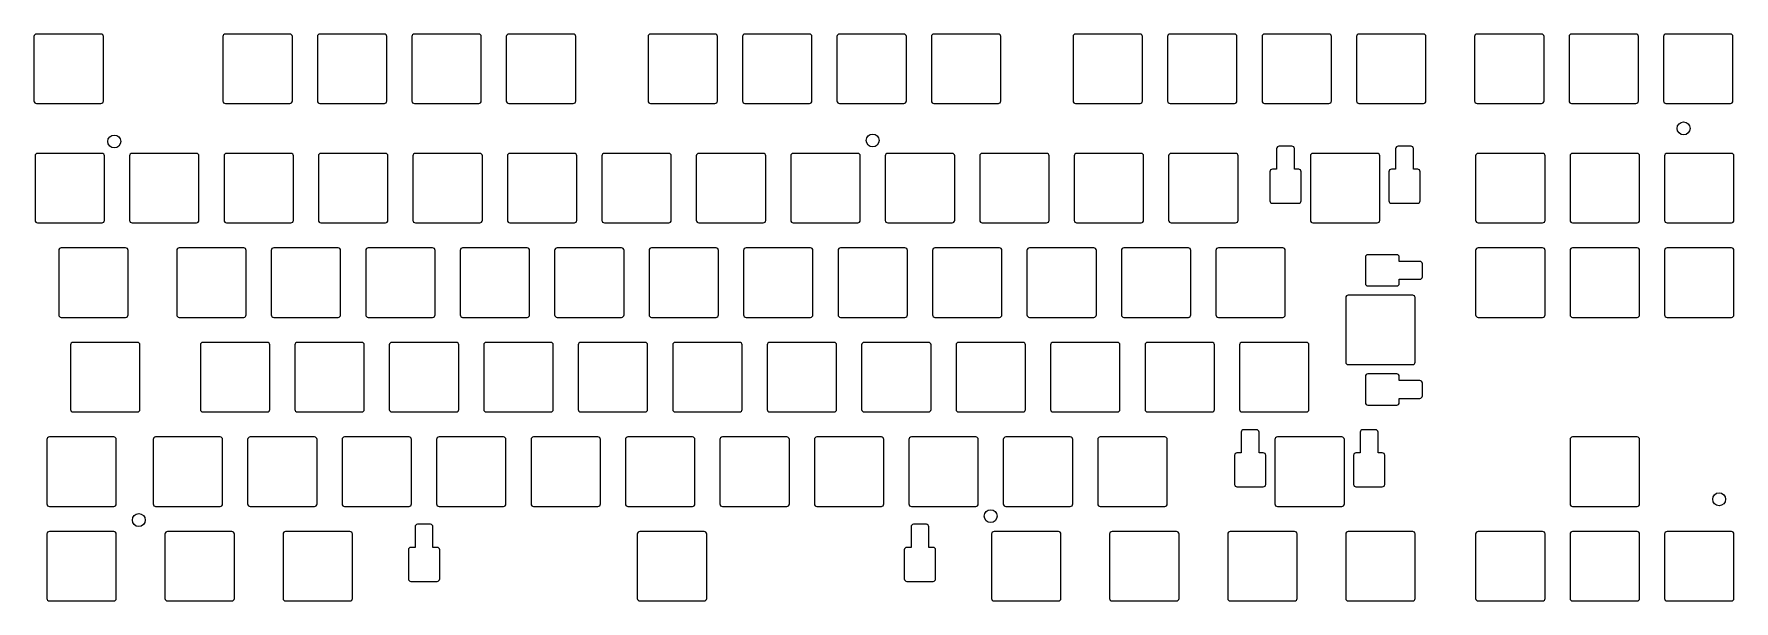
# Model space of a CAD drawing. Extents: x 35 to 378, y -236 to -122.
import ezdxf

# ---------------------------------------------------------------- set-up
doc = ezdxf.new("R2010")
doc.units = 0
doc.layers.add('BLACK', color=7, linetype='CONTINUOUS')

msp = doc.modelspace()

# ---------------------------------------------------------------- linework, layer by layer
at = {"layer": 'BLACK', "linetype": 'CONTINUOUS'}
for p, q in [((35.4863, -122.752), (35.4863, -135.752)), ((48.9863, -122.252), (35.9863, -122.252)), ((49.4863, -135.752), (49.4863, -122.752)), ((73.5863, -122.752), (73.5863, -135.752)), ((87.0863, -122.252), (74.0863, -122.252)), ((87.5863, -135.752), (87.5863, -122.752)), ((92.6363, -122.752), (92.6363, -135.752)), ((106.136, -122.252), (93.1363, -122.252)), ((106.636, -135.752), (106.636, -122.752)), ((111.686, -122.752), (111.686, -135.752)), ((125.186, -122.252), (112.186, -122.252)), ((125.686, -135.752), (125.686, -122.752)), ((130.736, -122.752), (130.736, -135.752)), ((144.236, -122.252), (131.236, -122.252)), ((144.736, -135.752), (144.736, -122.752)), ((159.311, -122.752), (159.311, -135.752)), ((172.811, -122.252), (159.811, -122.252)), ((173.311, -135.752), (173.311, -122.752)), ((178.361, -122.752), (178.361, -135.752)), ((191.861, -122.252), (178.861, -122.252)), ((192.361, -135.752), (192.361, -122.752)), ((197.411, -122.752), (197.411, -135.752)), ((210.911, -122.252), (197.911, -122.252)), ((211.411, -135.752), (211.411, -122.752)), ((216.461, -122.752), (216.461, -135.752)), ((229.961, -122.252), (216.961, -122.252)), ((230.461, -135.752), (230.461, -122.752)), ((245.036, -122.752), (245.036, -135.752)), ((258.536, -122.252), (245.536, -122.252)), ((259.036, -135.752), (259.036, -122.752)), ((264.086, -122.752), (264.086, -135.752)), ((277.586, -122.252), (264.586, -122.252)), ((278.086, -135.752), (278.086, -122.752)), ((283.136, -122.752), (283.136, -135.752)), ((296.636, -122.252), (283.636, -122.252)), ((297.136, -135.752), (297.136, -122.752)), ((302.186, -122.752), (302.186, -135.752)), ((315.686, -122.252), (302.686, -122.252)), ((316.186, -135.752), (316.186, -122.752)), ((325.999, -122.752), (325.999, -135.752)), ((339.499, -122.252), (326.499, -122.252)), ((339.999, -135.752), (339.999, -122.752)), ((345.049, -122.752), (345.049, -135.752)), ((358.549, -122.252), (345.549, -122.252)), ((359.049, -135.752), (359.049, -122.752)), ((364.099, -122.752), (364.099, -135.752)), ((377.599, -122.252), (364.599, -122.252)), ((378.099, -135.752), (378.099, -122.752)), ((35.9863, -136.252), (48.9863, -136.252)), ((74.0863, -136.252), (87.0863, -136.252)), ((93.1363, -136.252), (106.136, -136.252)), ((112.186, -136.252), (125.186, -136.252)), ((131.236, -136.252), (144.236, -136.252)), ((159.811, -136.252), (172.811, -136.252)), ((178.861, -136.252), (191.861, -136.252)), ((197.911, -136.252), (210.911, -136.252)), ((216.961, -136.252), (229.961, -136.252)), ((245.536, -136.252), (258.536, -136.252)), ((264.586, -136.252), (277.586, -136.252)), ((283.636, -136.252), (296.636, -136.252)), ((302.686, -136.252), (315.686, -136.252)), ((326.499, -136.252), (339.499, -136.252)), ((345.549, -136.252), (358.549, -136.252)), ((364.599, -136.252), (377.599, -136.252)), ((35.7027, -146.798), (35.7027, -159.798)), ((49.2027, -146.298), (36.2027, -146.298)), ((49.7027, -159.798), (49.7027, -146.798)), ((54.7527, -146.798), (54.7527, -159.798)), ((68.2527, -146.298), (55.2527, -146.298)), ((68.7527, -159.798), (68.7527, -146.798)), ((73.8027, -146.798), (73.8027, -159.798)), ((87.3027, -146.298), (74.3027, -146.298)), ((87.8027, -159.798), (87.8027, -146.798)), ((92.8527, -146.798), (92.8527, -159.798)), ((106.353, -146.298), (93.3527, -146.298)), ((106.853, -159.798), (106.853, -146.798)), ((111.903, -146.798), (111.903, -159.798)), ((125.403, -146.298), (112.403, -146.298)), ((125.903, -159.798), (125.903, -146.798)), ((130.953, -146.798), (130.953, -159.798)), ((144.453, -146.298), (131.453, -146.298)), ((144.953, -159.798), (144.953, -146.798)), ((150.003, -146.798), (150.003, -159.798)), ((163.503, -146.298), (150.503, -146.298)), ((164.003, -159.798), (164.003, -146.798)), ((169.053, -146.798), (169.053, -159.798)), ((182.553, -146.298), (169.553, -146.298)), ((183.053, -159.798), (183.053, -146.798)), ((188.103, -146.798), (188.103, -159.798)), ((201.603, -146.298), (188.603, -146.298)), ((202.103, -159.798), (202.103, -146.798)), ((207.153, -146.798), (207.153, -159.798)), ((220.653, -146.298), (207.653, -146.298)), ((221.153, -159.798), (221.153, -146.798)), ((226.203, -146.798), (226.203, -159.798)), ((239.703, -146.298), (226.703, -146.298)), ((240.203, -159.798), (240.203, -146.798)), ((245.253, -146.798), (245.253, -159.798)), ((258.753, -146.298), (245.753, -146.298)), ((259.253, -159.798), (259.253, -146.798)), ((264.303, -146.798), (264.303, -159.798)), ((277.803, -146.298), (264.803, -146.298)), ((278.303, -159.798), (278.303, -146.798)), ((286.078, -145.348), (286.078, -149.498)), ((289.178, -144.848), (286.578, -144.848)), ((289.678, -149.498), (289.678, -145.348)), ((292.878, -146.798), (292.878, -159.798)), ((306.378, -146.298), (293.378, -146.298)), ((306.878, -159.798), (306.878, -146.798)), ((310.078, -145.348), (310.078, -149.498)), ((313.178, -144.848), (310.578, -144.848)), ((313.678, -149.498), (313.678, -145.348)), ((326.215, -146.798), (326.215, -159.798)), ((339.715, -146.298), (326.715, -146.298)), ((340.215, -159.798), (340.215, -146.798)), ((345.265, -146.798), (345.265, -159.798)), ((358.765, -146.298), (345.765, -146.298)), ((359.265, -159.798), (359.265, -146.798)), ((364.315, -146.798), (364.315, -159.798)), ((377.815, -146.298), (364.815, -146.298)), ((378.315, -159.798), (378.315, -146.798)), ((284.728, -149.998), (284.728, -155.848)), ((286.078, -149.498), (285.228, -149.498)), ((290.528, -149.498), (289.678, -149.498)), ((291.028, -155.848), (291.028, -149.998)), ((308.728, -149.998), (308.728, -155.848)), ((310.078, -149.498), (309.228, -149.498)), ((314.528, -149.498), (313.678, -149.498)), ((315.028, -155.848), (315.028, -149.998)), ((285.228, -156.348), (290.528, -156.348)), ((309.228, -156.348), (314.528, -156.348)), ((36.2027, -160.298), (49.2027, -160.298)), ((55.2527, -160.298), (68.2527, -160.298)), ((74.3027, -160.298), (87.3027, -160.298)), ((93.3527, -160.298), (106.353, -160.298)), ((112.403, -160.298), (125.403, -160.298)), ((131.453, -160.298), (144.453, -160.298)), ((150.503, -160.298), (163.503, -160.298)), ((169.553, -160.298), (182.553, -160.298)), ((188.603, -160.298), (201.603, -160.298)), ((207.653, -160.298), (220.653, -160.298)), ((226.703, -160.298), (239.703, -160.298)), ((245.753, -160.298), (258.753, -160.298)), ((264.803, -160.298), (277.803, -160.298)), ((293.378, -160.298), (306.378, -160.298)), ((326.715, -160.298), (339.715, -160.298)), ((345.765, -160.298), (358.765, -160.298)), ((364.815, -160.298), (377.815, -160.298)), ((40.4652, -165.848), (40.4652, -178.848)), ((53.9652, -165.348), (40.9652, -165.348)), ((54.4652, -178.848), (54.4652, -165.848)), ((64.2777, -165.848), (64.2777, -178.848)), ((77.7777, -165.348), (64.7777, -165.348)), ((78.2777, -178.848), (78.2777, -165.848)), ((83.3277, -165.848), (83.3277, -178.848)), ((96.8277, -165.348), (83.8277, -165.348)), ((97.3277, -178.848), (97.3277, -165.848)), ((102.378, -165.848), (102.378, -178.848)), ((115.878, -165.348), (102.878, -165.348)), ((116.378, -178.848), (116.378, -165.848)), ((121.428, -165.848), (121.428, -178.848)), ((134.928, -165.348), (121.928, -165.348)), ((135.428, -178.848), (135.428, -165.848)), ((140.478, -165.848), (140.478, -178.848)), ((153.978, -165.348), (140.978, -165.348)), ((154.478, -178.848), (154.478, -165.848)), ((159.528, -165.848), (159.528, -178.848)), ((173.028, -165.348), (160.028, -165.348)), ((173.528, -178.848), (173.528, -165.848)), ((178.578, -165.848), (178.578, -178.848)), ((192.078, -165.348), (179.078, -165.348)), ((192.578, -178.848), (192.578, -165.848)), ((197.628, -165.848), (197.628, -178.848)), ((211.128, -165.348), (198.128, -165.348)), ((211.628, -178.848), (211.628, -165.848)), ((216.678, -165.848), (216.678, -178.848)), ((230.178, -165.348), (217.178, -165.348)), ((230.678, -178.848), (230.678, -165.848)), ((235.728, -165.848), (235.728, -178.848)), ((249.228, -165.348), (236.228, -165.348)), ((249.728, -178.848), (249.728, -165.848)), ((254.778, -165.848), (254.778, -178.848)), ((268.278, -165.348), (255.278, -165.348)), ((268.778, -178.848), (268.778, -165.848)), ((273.828, -165.848), (273.828, -178.848)), ((287.328, -165.348), (274.328, -165.348)), ((287.828, -178.848), (287.828, -165.848)), ((303.971, -167.223), (303.971, -172.523)), ((310.321, -166.723), (304.471, -166.723)), ((310.821, -168.073), (310.821, -167.223)), ((326.215, -165.848), (326.215, -178.848)), ((339.715, -165.348), (326.715, -165.348)), ((340.215, -178.848), (340.215, -165.848)), ((345.265, -165.848), (345.265, -178.848)), ((358.765, -165.348), (345.765, -165.348)), ((359.265, -178.848), (359.265, -165.848)), ((364.315, -165.848), (364.315, -178.848)), ((377.815, -165.348), (364.815, -165.348)), ((378.315, -178.848), (378.315, -165.848)), ((314.971, -168.073), (310.821, -168.073)), ((315.471, -171.173), (315.471, -168.573)), ((304.471, -173.023), (310.321, -173.023)), ((310.821, -172.523), (310.821, -171.673)), ((310.821, -171.673), (314.971, -171.673)), ((300.021, -175.373), (300.021, -188.373)), ((313.521, -174.873), (300.521, -174.873)), ((314.021, -188.373), (314.021, -175.373)), ((40.9652, -179.348), (53.9652, -179.348)), ((64.7777, -179.348), (77.7777, -179.348)), ((83.8277, -179.348), (96.8277, -179.348)), ((102.878, -179.348), (115.878, -179.348)), ((121.928, -179.348), (134.928, -179.348)), ((140.978, -179.348), (153.978, -179.348)), ((160.028, -179.348), (173.028, -179.348)), ((179.078, -179.348), (192.078, -179.348)), ((198.128, -179.348), (211.128, -179.348)), ((217.178, -179.348), (230.178, -179.348)), ((236.228, -179.348), (249.228, -179.348)), ((255.278, -179.348), (268.278, -179.348)), ((274.328, -179.348), (287.328, -179.348)), ((326.715, -179.348), (339.715, -179.348)), ((345.765, -179.348), (358.765, -179.348)), ((364.815, -179.348), (377.815, -179.348)), ((42.8465, -184.898), (42.8465, -197.898)), ((56.3465, -184.398), (43.3465, -184.398)), ((56.8465, -197.898), (56.8465, -184.898)), ((69.0402, -184.898), (69.0402, -197.898)), ((82.5402, -184.398), (69.5402, -184.398)), ((83.0402, -197.898), (83.0402, -184.898)), ((88.0902, -184.898), (88.0902, -197.898)), ((101.59, -184.398), (88.5902, -184.398)), ((102.09, -197.898), (102.09, -184.898)), ((107.14, -184.898), (107.14, -197.898)), ((120.64, -184.398), (107.64, -184.398)), ((121.14, -197.898), (121.14, -184.898)), ((126.19, -184.898), (126.19, -197.898)), ((139.69, -184.398), (126.69, -184.398)), ((140.19, -197.898), (140.19, -184.898)), ((145.24, -184.898), (145.24, -197.898)), ((158.74, -184.398), (145.74, -184.398)), ((159.24, -197.898), (159.24, -184.898)), ((164.29, -184.898), (164.29, -197.898)), ((177.79, -184.398), (164.79, -184.398)), ((178.29, -197.898), (178.29, -184.898)), ((183.34, -184.898), (183.34, -197.898)), ((196.84, -184.398), (183.84, -184.398)), ((197.34, -197.898), (197.34, -184.898)), ((202.39, -184.898), (202.39, -197.898)), ((215.89, -184.398), (202.89, -184.398)), ((216.39, -197.898), (216.39, -184.898)), ((221.44, -184.898), (221.44, -197.898)), ((234.94, -184.398), (221.94, -184.398)), ((235.44, -197.898), (235.44, -184.898)), ((240.49, -184.898), (240.49, -197.898)), ((253.99, -184.398), (240.99, -184.398)), ((254.49, -197.898), (254.49, -184.898)), ((259.54, -184.898), (259.54, -197.898)), ((273.04, -184.398), (260.04, -184.398)), ((273.54, -197.898), (273.54, -184.898)), ((278.59, -184.898), (278.59, -197.898)), ((292.09, -184.398), (279.09, -184.398)), ((292.59, -197.898), (292.59, -184.898)), ((300.521, -188.873), (313.521, -188.873)), ((303.971, -191.223), (303.971, -196.523)), ((310.321, -190.723), (304.471, -190.723)), ((310.821, -192.073), (310.821, -191.223)), ((314.971, -192.073), (310.821, -192.073)), ((315.471, -195.173), (315.471, -192.573)), ((43.3465, -198.398), (56.3465, -198.398)), ((69.5402, -198.398), (82.5402, -198.398)), ((88.5902, -198.398), (101.59, -198.398)), ((107.64, -198.398), (120.64, -198.398)), ((126.69, -198.398), (139.69, -198.398)), ((145.74, -198.398), (158.74, -198.398)), ((164.79, -198.398), (177.79, -198.398)), ((183.84, -198.398), (196.84, -198.398)), ((202.89, -198.398), (215.89, -198.398)), ((221.94, -198.398), (234.94, -198.398)), ((240.99, -198.398), (253.99, -198.398)), ((260.04, -198.398), (273.04, -198.398)), ((279.09, -198.398), (292.09, -198.398)), ((304.471, -197.023), (310.321, -197.023)), ((310.821, -195.673), (314.971, -195.673)), ((310.821, -196.523), (310.821, -195.673)), ((282.034, -201.998), (279.434, -201.998)), ((306.034, -201.998), (303.434, -201.998)), ((38.084, -203.948), (38.084, -216.948)), ((51.584, -203.448), (38.584, -203.448)), ((52.084, -216.948), (52.084, -203.948)), ((59.5152, -203.948), (59.5152, -216.948)), ((73.0152, -203.448), (60.0152, -203.448)), ((73.5152, -216.948), (73.5152, -203.948)), ((78.5652, -203.948), (78.5652, -216.948)), ((92.0652, -203.448), (79.0652, -203.448)), ((92.5652, -216.948), (92.5652, -203.948)), ((97.6152, -203.948), (97.6152, -216.948)), ((111.115, -203.448), (98.1152, -203.448)), ((111.615, -216.948), (111.615, -203.948)), ((116.665, -203.948), (116.665, -216.948)), ((130.165, -203.448), (117.165, -203.448)), ((130.665, -216.948), (130.665, -203.948)), ((135.715, -203.948), (135.715, -216.948)), ((149.215, -203.448), (136.215, -203.448)), ((149.715, -216.948), (149.715, -203.948)), ((154.765, -203.948), (154.765, -216.948)), ((168.265, -203.448), (155.265, -203.448)), ((168.765, -216.948), (168.765, -203.948)), ((173.815, -203.948), (173.815, -216.948)), ((187.315, -203.448), (174.315, -203.448)), ((187.815, -216.948), (187.815, -203.948)), ((192.865, -203.948), (192.865, -216.948)), ((206.365, -203.448), (193.365, -203.448)), ((206.865, -216.948), (206.865, -203.948)), ((211.915, -203.948), (211.915, -216.948)), ((225.415, -203.448), (212.415, -203.448)), ((225.915, -216.948), (225.915, -203.948)), ((230.965, -203.948), (230.965, -216.948)), ((244.465, -203.448), (231.465, -203.448)), ((244.965, -216.948), (244.965, -203.948)), ((250.015, -203.948), (250.015, -216.948)), ((263.515, -203.448), (250.515, -203.448)), ((264.015, -216.948), (264.015, -203.948)), ((278.934, -202.498), (278.934, -206.648)), ((282.534, -206.648), (282.534, -202.498)), ((285.734, -203.948), (285.734, -216.948)), ((299.234, -203.448), (286.234, -203.448)), ((299.734, -216.948), (299.734, -203.948)), ((302.934, -202.498), (302.934, -206.648)), ((306.534, -206.648), (306.534, -202.498)), ((345.265, -203.948), (345.265, -216.948)), ((358.765, -203.448), (345.765, -203.448)), ((359.265, -216.948), (359.265, -203.948)), ((277.584, -207.148), (277.584, -212.998)), ((278.934, -206.648), (278.084, -206.648)), ((283.384, -206.648), (282.534, -206.648)), ((283.884, -212.998), (283.884, -207.148)), ((301.584, -207.148), (301.584, -212.998)), ((302.934, -206.648), (302.084, -206.648)), ((307.384, -206.648), (306.534, -206.648)), ((307.884, -212.998), (307.884, -207.148)), ((278.084, -213.498), (283.384, -213.498)), ((302.084, -213.498), (307.384, -213.498)), ((38.584, -217.448), (51.584, -217.448)), ((60.0152, -217.448), (73.0152, -217.448)), ((79.0652, -217.448), (92.0652, -217.448)), ((98.1152, -217.448), (111.115, -217.448)), ((117.165, -217.448), (130.165, -217.448)), ((136.215, -217.448), (149.215, -217.448)), ((155.265, -217.448), (168.265, -217.448)), ((174.315, -217.448), (187.315, -217.448)), ((193.365, -217.448), (206.365, -217.448)), ((212.415, -217.448), (225.415, -217.448)), ((231.465, -217.448), (244.465, -217.448)), ((250.515, -217.448), (263.515, -217.448)), ((286.234, -217.448), (299.234, -217.448)), ((345.765, -217.448), (358.765, -217.448)), ((51.584, -222.498), (38.584, -222.498)), ((75.3965, -222.498), (62.3965, -222.498)), ((99.209, -222.498), (86.209, -222.498)), ((112.346, -221.548), (112.346, -225.698)), ((115.446, -221.048), (112.846, -221.048)), ((115.946, -225.698), (115.946, -221.548)), ((170.646, -222.498), (157.646, -222.498)), ((212.346, -221.548), (212.346, -225.698)), ((215.446, -221.048), (212.846, -221.048)), ((215.946, -225.698), (215.946, -221.548)), ((242.084, -222.498), (229.084, -222.498)), ((265.896, -222.498), (252.896, -222.498)), ((289.709, -222.498), (276.709, -222.498)), ((313.521, -222.498), (300.521, -222.498)), ((339.715, -222.498), (326.715, -222.498)), ((358.765, -222.498), (345.765, -222.498)), ((377.815, -222.498), (364.815, -222.498)), ((38.084, -222.998), (38.084, -235.998)), ((52.084, -235.998), (52.084, -222.998)), ((61.8965, -222.998), (61.8965, -235.998)), ((75.8965, -235.998), (75.8965, -222.998)), ((85.709, -222.998), (85.709, -235.998)), ((99.709, -235.998), (99.709, -222.998)), ((110.996, -226.198), (110.996, -232.048)), ((112.346, -225.698), (111.496, -225.698)), ((116.796, -225.698), (115.946, -225.698)), ((117.296, -232.048), (117.296, -226.198)), ((157.146, -222.998), (157.146, -235.998)), ((171.146, -235.998), (171.146, -222.998)), ((210.996, -226.198), (210.996, -232.048)), ((212.346, -225.698), (211.496, -225.698)), ((216.796, -225.698), (215.946, -225.698)), ((217.296, -232.048), (217.296, -226.198)), ((228.584, -222.998), (228.584, -235.998)), ((242.584, -235.998), (242.584, -222.998)), ((252.396, -222.998), (252.396, -235.998)), ((266.396, -235.998), (266.396, -222.998)), ((276.209, -222.998), (276.209, -235.998)), ((290.209, -235.998), (290.209, -222.998)), ((300.021, -222.998), (300.021, -235.998)), ((314.021, -235.998), (314.021, -222.998)), ((326.215, -222.998), (326.215, -235.998)), ((340.215, -235.998), (340.215, -222.998)), ((345.265, -222.998), (345.265, -235.998)), ((359.265, -235.998), (359.265, -222.998)), ((364.315, -222.998), (364.315, -235.998)), ((378.315, -235.998), (378.315, -222.998)), ((111.496, -232.548), (116.796, -232.548)), ((211.496, -232.548), (216.796, -232.548)), ((38.584, -236.498), (51.584, -236.498)), ((62.3965, -236.498), (75.3965, -236.498)), ((86.209, -236.498), (99.209, -236.498)), ((157.646, -236.498), (170.646, -236.498)), ((229.084, -236.498), (242.084, -236.498)), ((252.896, -236.498), (265.896, -236.498)), ((276.709, -236.498), (289.709, -236.498)), ((300.521, -236.498), (313.521, -236.498)), ((326.715, -236.498), (339.715, -236.498)), ((345.765, -236.498), (358.765, -236.498)), ((364.815, -236.498), (377.815, -236.498))]:
    msp.add_line(p, q, dxfattribs=at)
at = {"layer": 'BLACK'}
for centre in [(368.144, -141.277), (51.6688, -143.902), (204.619, -143.702), (375.319, -216.002), (56.6188, -220.202), (228.419, -219.402)]:
    msp.add_circle(centre, 1.3, dxfattribs=at)
for centre, start, end in [((35.9863, -122.752), 90, 180), ((48.9863, -122.752), 0, 90), ((74.0863, -122.752), 90, 180), ((87.0863, -122.752), 0, 90), ((93.1363, -122.752), 90, 180), ((106.136, -122.752), 0, 90), ((112.186, -122.752), 90, 180), ((125.186, -122.752), 0, 90), ((131.236, -122.752), 90, 180), ((144.236, -122.752), 0, 90), ((159.811, -122.752), 90, 180), ((172.811, -122.752), 0, 90), ((178.861, -122.752), 90, 180), ((191.861, -122.752), 0, 90), ((197.911, -122.752), 90, 180), ((210.911, -122.752), 0, 90), ((216.961, -122.752), 90, 180), ((229.961, -122.752), 0, 90), ((245.536, -122.752), 90, 180), ((258.536, -122.752), 0, 90), ((264.586, -122.752), 90, 180), ((277.586, -122.752), 0, 90), ((283.636, -122.752), 90, 180), ((296.636, -122.752), 0, 90), ((302.686, -122.752), 90, 180), ((315.686, -122.752), 0, 90), ((326.499, -122.752), 90, 180), ((339.499, -122.752), 0, 90), ((345.549, -122.752), 90, 180), ((358.549, -122.752), 0, 90), ((364.599, -122.752), 90, 180), ((377.599, -122.752), 0, 90), ((35.9863, -135.752), -180, -90), ((48.9863, -135.752), -90, 0), ((74.0863, -135.752), -180, -90), ((87.0863, -135.752), -90, 0), ((93.1363, -135.752), -180, -90), ((106.136, -135.752), -90, 0), ((112.186, -135.752), -180, -90), ((125.186, -135.752), -90, 0), ((131.236, -135.752), -180, -90), ((144.236, -135.752), -90, 0), ((159.811, -135.752), -180, -90), ((172.811, -135.752), -90, 0), ((178.861, -135.752), -180, -90), ((191.861, -135.752), -90, 0), ((197.911, -135.752), -180, -90), ((210.911, -135.752), -90, 0), ((216.961, -135.752), -180, -90), ((229.961, -135.752), -90, 0), ((245.536, -135.752), -180, -90), ((258.536, -135.752), -90, 0), ((264.586, -135.752), -180, -90), ((277.586, -135.752), -90, 0), ((283.636, -135.752), -180, -90), ((296.636, -135.752), -90, 0), ((302.686, -135.752), -180, -90), ((315.686, -135.752), -90, 0), ((326.499, -135.752), -180, -90), ((339.499, -135.752), -90, 0), ((345.549, -135.752), -180, -90), ((358.549, -135.752), -90, 0), ((364.599, -135.752), -180, -90), ((377.599, -135.752), -90, 0), ((36.2027, -146.798), -270.005, -179.995), ((49.2027, -146.798), -0.005385, 89.9946), ((55.2527, -146.798), -270.005, -179.995), ((68.2527, -146.798), -0.005385, 89.9946), ((74.3027, -146.798), -270.005, -179.995), ((87.3027, -146.798), -0.005385, 89.9946), ((93.3527, -146.798), -270.005, -179.995), ((106.353, -146.798), -0.005385, 89.9946), ((112.403, -146.798), -270.005, -179.995), ((125.403, -146.798), -0.005385, 89.9946), ((131.453, -146.798), -270.005, -179.995), ((144.453, -146.798), -0.005385, 89.9946), ((150.503, -146.798), -270.005, -179.995), ((163.503, -146.798), -0.005385, 89.9946), ((169.553, -146.798), -270.005, -179.995), ((182.553, -146.798), -0.005385, 89.9946), ((188.603, -146.798), -270.005, -179.995), ((201.603, -146.798), -0.005385, 89.9946), ((207.653, -146.798), -270.005, -179.995), ((220.653, -146.798), -0.005385, 89.9946), ((226.703, -146.798), -270.005, -179.995), ((239.703, -146.798), -0.005385, 89.9946), ((245.753, -146.798), -270.005, -179.995), ((258.753, -146.798), -0.005385, 89.9946), ((264.803, -146.798), -270.005, -179.995), ((277.803, -146.798), -0.005385, 89.9946), ((286.578, -145.348), -270.005, -179.995), ((289.178, -145.348), -0.005385, 89.9946), ((293.378, -146.798), -270.005, -179.995), ((306.378, -146.798), -0.005385, 89.9946), ((310.578, -145.348), -270.005, -179.995), ((313.178, -145.348), -0.005385, 89.9946), ((326.715, -146.798), -270.005, -179.995), ((339.715, -146.798), -0.005385, 89.9946), ((345.765, -146.798), -270.005, -179.995), ((358.765, -146.798), -0.005385, 89.9946), ((364.815, -146.798), -270.005, -179.995), ((377.815, -146.798), -0.005385, 89.9946), ((285.228, -149.998), -270.005, -179.995), ((290.528, -149.998), -0.005385, 89.9946), ((309.228, -149.998), -270.005, -179.995), ((314.528, -149.998), -0.005385, 89.9946), ((285.228, -155.848), -179.995, -89.9946), ((290.528, -155.848), -89.9946, -0.005385), ((309.228, -155.848), -179.995, -89.9946), ((314.528, -155.848), -89.9946, -0.005385), ((36.2027, -159.798), -179.995, -89.9946), ((49.2027, -159.798), -89.9946, -0.005385), ((55.2527, -159.798), -179.995, -89.9946), ((68.2527, -159.798), -89.9946, -0.005385), ((74.3027, -159.798), -179.995, -89.9946), ((87.3027, -159.798), -89.9946, -0.005385), ((93.3527, -159.798), -179.995, -89.9946), ((106.353, -159.798), -89.9946, -0.005385), ((112.403, -159.798), -179.995, -89.9946), ((125.403, -159.798), -89.9946, -0.005385), ((131.453, -159.798), -179.995, -89.9946), ((144.453, -159.798), -89.9946, -0.005385), ((150.503, -159.798), -179.995, -89.9946), ((163.503, -159.798), -89.9946, -0.005385), ((169.553, -159.798), -179.995, -89.9946), ((182.553, -159.798), -89.9946, -0.005385), ((188.603, -159.798), -179.995, -89.9946), ((201.603, -159.798), -89.9946, -0.005385), ((207.653, -159.798), -179.995, -89.9946), ((220.653, -159.798), -89.9946, -0.005385), ((226.703, -159.798), -179.995, -89.9946), ((239.703, -159.798), -89.9946, -0.005385), ((245.753, -159.798), -179.995, -89.9946), ((258.753, -159.798), -89.9946, -0.005385), ((264.803, -159.798), -179.995, -89.9946), ((277.803, -159.798), -89.9946, -0.005385), ((293.378, -159.798), -179.995, -89.9946), ((306.378, -159.798), -89.9946, -0.005385), ((326.715, -159.798), -179.995, -89.9946), ((339.715, -159.798), -89.9946, -0.005385), ((345.765, -159.798), -179.995, -89.9946), ((358.765, -159.798), -89.9946, -0.005385), ((364.815, -159.798), -179.995, -89.9946), ((377.815, -159.798), -89.9946, -0.005385), ((40.9652, -165.848), -270.005, -179.995), ((53.9652, -165.848), -0.005385, 89.9946), ((64.7777, -165.848), -270.005, -179.995), ((77.7777, -165.848), -0.005385, 89.9946), ((83.8277, -165.848), -270.005, -179.995), ((96.8277, -165.848), -0.005385, 89.9946), ((102.878, -165.848), -270.005, -179.995), ((115.878, -165.848), -0.005385, 89.9946), ((121.928, -165.848), -270.005, -179.995), ((134.928, -165.848), -0.005385, 89.9946), ((140.978, -165.848), -270.005, -179.995), ((153.978, -165.848), -0.005385, 89.9946), ((160.028, -165.848), -270.005, -179.995), ((173.028, -165.848), -0.005385, 89.9946), ((179.078, -165.848), -270.005, -179.995), ((192.078, -165.848), -0.005385, 89.9946), ((198.128, -165.848), -270.005, -179.995), ((211.128, -165.848), -0.005385, 89.9946), ((217.178, -165.848), -270.005, -179.995), ((230.178, -165.848), -0.005385, 89.9946), ((236.228, -165.848), -270.005, -179.995), ((249.228, -165.848), -0.005385, 89.9946), ((255.278, -165.848), -270.005, -179.995), ((268.278, -165.848), -0.005385, 89.9946), ((274.328, -165.848), -270.005, -179.995), ((287.328, -165.848), -0.005385, 89.9946), ((304.471, -167.223), -270, -179.995), ((310.321, -167.223), -0.005386, 90.0003), ((326.715, -165.848), -270.005, -179.995), ((339.715, -165.848), -0.005385, 89.9946), ((345.765, -165.848), -270.005, -179.995), ((358.765, -165.848), -0.005385, 89.9946), ((364.815, -165.848), -270.005, -179.995), ((377.815, -165.848), -0.005385, 89.9946), ((314.971, -168.573), -0.005386, 90.0003), ((314.971, -171.173), -90.0003, -0.005386), ((304.471, -172.523), -179.995, -90.0003), ((310.321, -172.523), -90.0003, -0.005386), ((300.522, -175.373), -270, -179.995), ((313.522, -175.373), -0.005386, 90.0003), ((40.9652, -178.848), -179.995, -89.9946), ((53.9652, -178.848), -89.9946, -0.005385), ((64.7777, -178.848), -179.995, -89.9946), ((77.7777, -178.848), -89.9946, -0.005385), ((83.8277, -178.848), -179.995, -89.9946), ((96.8277, -178.848), -89.9946, -0.005385), ((102.878, -178.848), -179.995, -89.9946), ((115.878, -178.848), -89.9946, -0.005385), ((121.928, -178.848), -179.995, -89.9946), ((134.928, -178.848), -89.9946, -0.005385), ((140.978, -178.848), -179.995, -89.9946), ((153.978, -178.848), -89.9946, -0.005385), ((160.028, -178.848), -179.995, -89.9946), ((173.028, -178.848), -89.9946, -0.005385), ((179.078, -178.848), -179.995, -89.9946), ((192.078, -178.848), -89.9946, -0.005385), ((198.128, -178.848), -179.995, -89.9946), ((211.128, -178.848), -89.9946, -0.005385), ((217.178, -178.848), -179.995, -89.9946), ((230.178, -178.848), -89.9946, -0.005385), ((236.228, -178.848), -179.995, -89.9946), ((249.228, -178.848), -89.9946, -0.005385), ((255.278, -178.848), -179.995, -89.9946), ((268.278, -178.848), -89.9946, -0.005385), ((274.328, -178.848), -179.995, -89.9946), ((287.328, -178.848), -89.9946, -0.005385), ((326.715, -178.848), -179.995, -89.9946), ((339.715, -178.848), -89.9946, -0.005385), ((345.765, -178.848), -179.995, -89.9946), ((358.765, -178.848), -89.9946, -0.005385), ((364.815, -178.848), -179.995, -89.9946), ((377.815, -178.848), -89.9946, -0.005385), ((43.3465, -184.898), -270, -179.995), ((56.3465, -184.898), -0.005386, 90.0003), ((69.5402, -184.898), -270.005, -179.995), ((82.5402, -184.898), -0.005385, 89.9946), ((88.5902, -184.898), -270.005, -179.995), ((101.59, -184.898), -0.005385, 89.9946), ((107.64, -184.898), -270.005, -179.995), ((120.64, -184.898), -0.005385, 89.9946), ((126.69, -184.898), -270.005, -179.995), ((139.69, -184.898), -0.005385, 89.9946), ((145.74, -184.898), -270.005, -179.995), ((158.74, -184.898), -0.005385, 89.9946), ((164.79, -184.898), -270.005, -179.995), ((177.79, -184.898), -0.005385, 89.9946), ((183.84, -184.898), -270.005, -179.995), ((196.84, -184.898), -0.005385, 89.9946), ((202.89, -184.898), -270.005, -179.995), ((215.89, -184.898), -0.005385, 89.9946), ((221.94, -184.898), -270.005, -179.995), ((234.94, -184.898), -0.005385, 89.9946), ((240.99, -184.898), -270.005, -179.995), ((253.99, -184.898), -0.005385, 89.9946), ((260.04, -184.898), -270.005, -179.995), ((273.04, -184.898), -0.005385, 89.9946), ((279.09, -184.898), -270.005, -179.995), ((292.09, -184.898), -0.005385, 89.9946), ((300.522, -188.373), -179.995, -90.0003), ((313.522, -188.373), -90.0003, -0.005386), ((304.471, -191.223), -270, -179.995), ((310.321, -191.223), -0.005386, 90.0003), ((314.971, -192.573), -0.005386, 90.0003), ((314.971, -195.173), -90.0003, -0.005386), ((43.3465, -197.898), -179.995, -90.0003), ((56.3465, -197.898), -90.0003, -0.005386), ((69.5402, -197.898), -179.995, -89.9946), ((82.5402, -197.898), -89.9946, -0.005385), ((88.5902, -197.898), -179.995, -89.9946), ((101.59, -197.898), -89.9946, -0.005385), ((107.64, -197.898), -179.995, -89.9946), ((120.64, -197.898), -89.9946, -0.005385), ((126.69, -197.898), -179.995, -89.9946), ((139.69, -197.898), -89.9946, -0.005385), ((145.74, -197.898), -179.995, -89.9946), ((158.74, -197.898), -89.9946, -0.005385), ((164.79, -197.898), -179.995, -89.9946), ((177.79, -197.898), -89.9946, -0.005385), ((183.84, -197.898), -179.995, -89.9946), ((196.84, -197.898), -89.9946, -0.005385), ((202.89, -197.898), -179.995, -89.9946), ((215.89, -197.898), -89.9946, -0.005385), ((221.94, -197.898), -179.995, -89.9946), ((234.94, -197.898), -89.9946, -0.005385), ((240.99, -197.898), -179.995, -89.9946), ((253.99, -197.898), -89.9946, -0.005385), ((260.04, -197.898), -179.995, -89.9946), ((273.04, -197.898), -89.9946, -0.005385), ((279.09, -197.898), -179.995, -89.9946), ((292.09, -197.898), -89.9946, -0.005385), ((304.471, -196.523), -179.995, -90.0003), ((310.321, -196.523), -90.0003, -0.005386), ((279.434, -202.498), -270, -179.995), ((282.034, -202.498), -0.005386, 90.0003), ((303.434, -202.498), -270, -179.995), ((306.034, -202.498), -0.005386, 90.0003), ((38.584, -203.948), -270, -179.995), ((51.584, -203.948), -0.005386, 90.0003), ((60.0152, -203.948), -270.005, -179.995), ((73.0152, -203.948), -0.005385, 89.9946), ((79.0652, -203.948), -270.005, -179.995), ((92.0652, -203.948), -0.005385, 89.9946), ((98.1152, -203.948), -270.005, -179.995), ((111.115, -203.948), -0.005385, 89.9946), ((117.165, -203.948), -270.005, -179.995), ((130.165, -203.948), -0.005385, 89.9946), ((136.215, -203.948), -270.005, -179.995), ((149.215, -203.948), -0.005385, 89.9946), ((155.265, -203.948), -270.005, -179.995), ((168.265, -203.948), -0.005385, 89.9946), ((174.315, -203.948), -270.005, -179.995), ((187.315, -203.948), -0.005385, 89.9946), ((193.365, -203.948), -270.005, -179.995), ((206.365, -203.948), -0.005385, 89.9946), ((212.415, -203.948), -270.005, -179.995), ((225.415, -203.948), -0.005385, 89.9946), ((231.465, -203.948), -270.005, -179.995), ((244.465, -203.948), -0.005385, 89.9946), ((250.515, -203.948), -270.005, -179.995), ((263.515, -203.948), -0.005385, 89.9946), ((286.234, -203.948), -270, -179.995), ((299.234, -203.948), -0.005386, 90.0003), ((345.765, -203.948), -270.005, -179.995), ((358.765, -203.948), -0.005385, 89.9946), ((278.084, -207.148), -270, -179.995), ((283.384, -207.148), -0.005386, 90.0003), ((302.084, -207.148), -270, -179.995), ((307.384, -207.148), -0.005386, 90.0003), ((278.084, -212.998), -179.995, -90.0003), ((283.384, -212.998), -90.0003, -0.005386), ((302.084, -212.998), -179.995, -90.0003), ((307.384, -212.998), -90.0003, -0.005386), ((38.584, -216.948), -179.995, -90.0003), ((51.584, -216.948), -90.0003, -0.005386), ((60.0152, -216.948), -179.995, -89.9946), ((73.0152, -216.948), -89.9946, -0.005385), ((79.0652, -216.948), -179.995, -89.9946), ((92.0652, -216.948), -89.9946, -0.005385), ((98.1152, -216.948), -179.995, -89.9946), ((111.115, -216.948), -89.9946, -0.005385), ((117.165, -216.948), -179.995, -89.9946), ((130.165, -216.948), -89.9946, -0.005385), ((136.215, -216.948), -179.995, -89.9946), ((149.215, -216.948), -89.9946, -0.005385), ((155.265, -216.948), -179.995, -89.9946), ((168.265, -216.948), -89.9946, -0.005385), ((174.315, -216.948), -179.995, -89.9946), ((187.315, -216.948), -89.9946, -0.005385), ((193.365, -216.948), -179.995, -89.9946), ((206.365, -216.948), -89.9946, -0.005385), ((212.415, -216.948), -179.995, -89.9946), ((225.415, -216.948), -89.9946, -0.005385), ((231.465, -216.948), -179.995, -89.9946), ((244.465, -216.948), -89.9946, -0.005385), ((250.515, -216.948), -179.995, -89.9946), ((263.515, -216.948), -89.9946, -0.005385), ((286.234, -216.948), -179.995, -90.0003), ((299.234, -216.948), -90.0003, -0.005386), ((345.765, -216.948), -179.995, -89.9946), ((358.765, -216.948), -89.9946, -0.005385), ((38.584, -222.998), -270, -179.995), ((51.584, -222.998), -0.005386, 90.0003), ((62.3965, -222.998), -270, -179.995), ((75.3965, -222.998), -0.005386, 90.0003), ((86.209, -222.998), -270, -179.995), ((99.209, -222.998), -0.005386, 90.0003), ((112.846, -221.548), -270, -179.995), ((115.447, -221.548), -0.005386, 90.0003), ((157.647, -222.998), -270, -179.995), ((170.647, -222.998), -0.005386, 90.0003), ((212.846, -221.548), -270, -179.995), ((215.446, -221.548), -0.005386, 90.0003), ((229.084, -222.998), -270, -179.995), ((242.084, -222.998), -0.005386, 90.0003), ((252.896, -222.998), -270, -179.995), ((265.897, -222.998), -0.005386, 90.0003), ((276.709, -222.998), -270, -179.995), ((289.709, -222.998), -0.005386, 90.0003), ((300.522, -222.998), -270, -179.995), ((313.522, -222.998), -0.005386, 90.0003), ((326.715, -222.998), -270.005, -179.995), ((339.715, -222.998), -0.005385, 89.9946), ((345.765, -222.998), -270.005, -179.995), ((358.765, -222.998), -0.005385, 89.9946), ((364.815, -222.998), -270.005, -179.995), ((377.815, -222.998), -0.005385, 89.9946), ((111.496, -226.198), -270, -179.995), ((116.796, -226.198), -0.005386, 90.0003), ((211.496, -226.198), -270, -179.995), ((216.796, -226.198), -0.005386, 90.0003), ((111.496, -232.048), -179.995, -90.0003), ((116.796, -232.048), -90.0003, -0.005386), ((211.496, -232.048), -179.995, -90.0003), ((216.796, -232.048), -90.0003, -0.005386), ((38.584, -235.998), -179.995, -90.0003), ((51.584, -235.998), -90.0003, -0.005386), ((62.3965, -235.998), -179.995, -90.0003), ((75.3965, -235.998), -90.0003, -0.005386), ((86.209, -235.998), -179.995, -90.0003), ((99.209, -235.998), -90.0003, -0.005386), ((157.647, -235.998), -179.995, -90.0003), ((170.647, -235.998), -90.0003, -0.005386), ((229.084, -235.998), -179.995, -90.0003), ((242.084, -235.998), -90.0003, -0.005386), ((252.896, -235.998), -179.995, -90.0003), ((265.897, -235.998), -90.0003, -0.005386), ((276.709, -235.998), -179.995, -90.0003), ((289.709, -235.998), -90.0003, -0.005386), ((300.522, -235.998), -179.995, -90.0003), ((313.522, -235.998), -90.0003, -0.005386), ((326.715, -235.998), -179.995, -89.9946), ((339.715, -235.998), -89.9946, -0.005385), ((345.765, -235.998), -179.995, -89.9946), ((358.765, -235.998), -89.9946, -0.005385), ((364.815, -235.998), -179.995, -89.9946), ((377.815, -235.998), -89.9946, -0.005385)]:
    msp.add_arc(centre, 0.5, start, end, dxfattribs=at)

doc.saveas('drawing.dxf')
